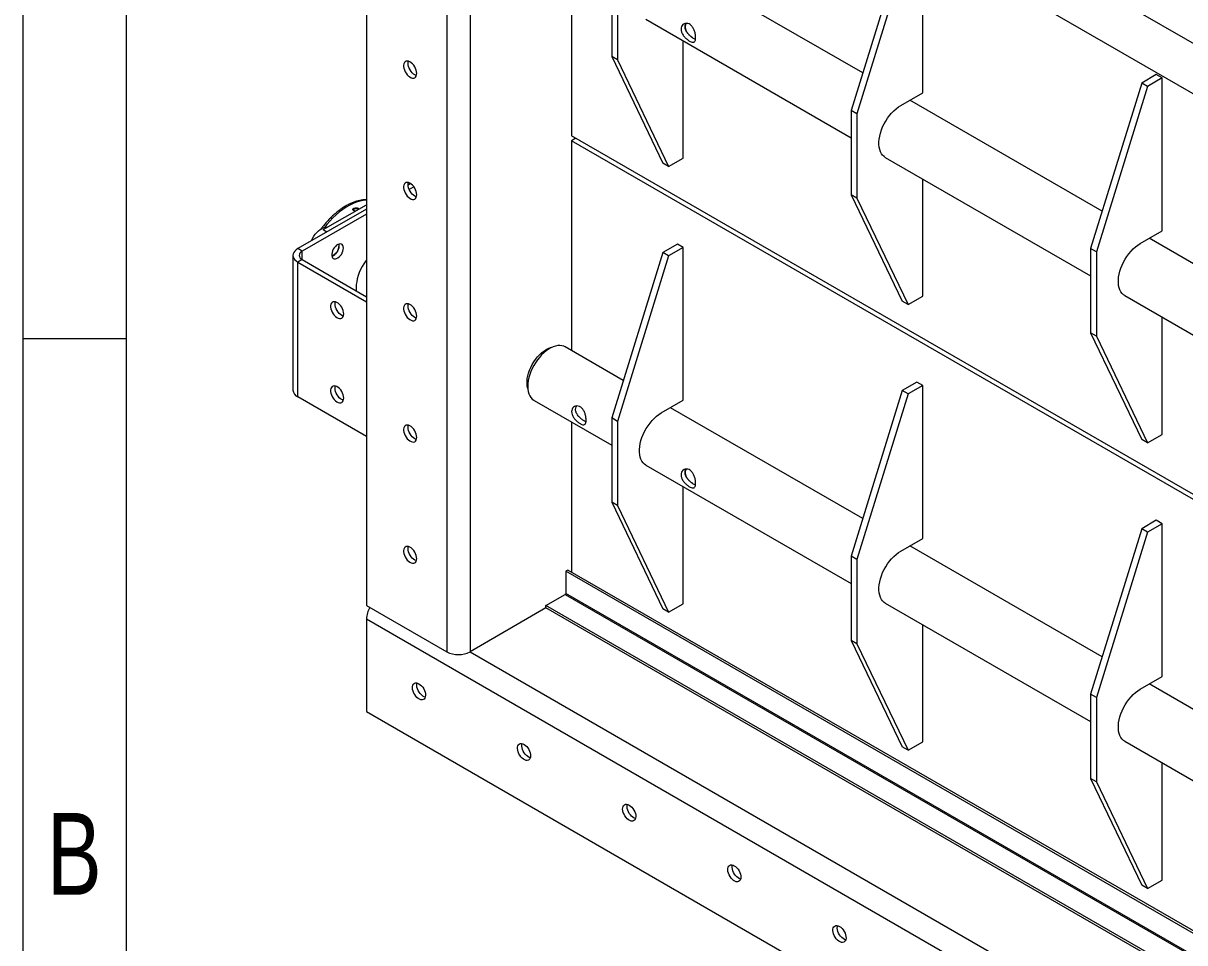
# Model space of a CAD drawing. Header units: millimetres. Extents: x -3124 to 13554, y -5049 to 691.
# Drawn here: x -3124 to -1999, y -3764 to -2873 of the extents above; entities that cross this region are included whole.
import ezdxf

# ---------------------------------------------------------------- set-up
doc = ezdxf.new("R2010")
doc.units = ezdxf.units.MM
doc.styles.add('SLDTEXTSTYLE0', font='TXT', dxfattribs={"width": 0.75})

msp = doc.modelspace()

# ---------------------------------------------------------------- linework, layer by layer
at = {"linetype": 'Continuous', "lineweight": 20}
for p, q in [((-3124.3055, -5049.049), (-3124.3055, 690.95077)), ((-3024.30551, -4949.049), (-3024.30551, 590.95078)), ((-2791.90472, -2114.68276), (-2791.90472, -3437.47885)), ((-2714.12298, -2159.58521), (-2714.12298, -3482.3813)), ((-2691.49554, -2164.99531), (-2691.49554, -3482.38128)), ((-1550.66888, -3147.12566), (-2600.96778, -2540.80102)), ((-2622.01604, -2577.26172), (-1550.66892, -3195.73724)), ((-2272.88836, -2797.27939), (-2322.38582, -2957.72509)), ((-2267.23153, -2800.54501), (-2316.729, -2960.9907)), ((-2253.08939, -2940.58314), (-2253.08939, -2792.38092)), ((-2554.31685, -2823.83416), (-2554.31685, -2905.48821)), ((-2311.1787, -2921.39723), (-2497.44781, -2813.86637)), ((-2593.20772, -2827.86553), (-2593.20772, -2982.25862)), ((-2548.66, -2827.09979), (-2548.66, -2908.75383)), ((-2521.23235, -2869.41602), (-2322.38582, -2984.20768)), ((-2485.02039, -3003.88679), (-2485.02039, -2890.32075)), ((-2548.66, -2908.75383), (-2554.31685, -2905.48821)), ((-2554.31685, -2905.48821), (-2504.81938, -3008.78524)), ((-2548.66, -2908.75383), (-2499.16253, -3012.05087)), ((-2026.81519, -2923.00624), (-2040.95734, -2931.17032)), ((-2021.15837, -2926.27185), (-2026.81519, -2923.00624)), ((-2040.95734, -2931.17032), (-2090.4548, -3091.61602)), ((-2035.30051, -2934.43594), (-2084.79798, -3094.88163)), ((-2035.30051, -2934.43594), (-2040.95734, -2931.17032)), ((-2021.15837, -2926.27185), (-2035.30051, -2934.43594)), ((-2021.15837, -3074.47407), (-2021.15837, -2926.27185)), ((-2274.30259, -2952.82926), (-2253.08939, -2940.58314)), ((-2316.729, -2960.9907), (-2322.38582, -2957.72509)), ((-2322.38582, -2957.72509), (-2322.38582, -3039.37914)), ((-2079.24768, -3055.28816), (-2265.51681, -2947.75728)), ((-2316.729, -2960.9907), (-2316.729, -3042.64475)), ((-1550.6689, -3584.10347), (-2593.20772, -2982.25862)), ((-2588.9644, -2984.70823), (-2593.20772, -2987.15785)), ((-1550.6689, -3589.0027), (-2593.20772, -2987.15785)), ((-2593.20772, -2987.15785), (-2593.20772, -3190.53545)), ((-2590.50839, -2983.81691), (-2589.98176, -2985.29557)), ((-2499.16253, -3012.05087), (-2485.02039, -3003.88679)), ((-2289.30135, -3003.30694), (-2090.4548, -3118.09861)), ((-2499.16253, -3012.05087), (-2504.81938, -3008.78524)), ((-2253.08939, -3137.7777), (-2253.08939, -3024.21166)), ((-2749.1155, -3028.60932), (-2751.58933, -3030.03743)), ((-2745.93821, -3031.67355), (-2750.52469, -3034.32127)), ((-2316.729, -3042.64475), (-2322.38582, -3039.37914)), ((-2322.38582, -3039.37914), (-2272.88836, -3142.67617)), ((-2316.729, -3042.64475), (-2267.23153, -3145.94179)), ((-2791.90471, -3053.311), (-2858.37273, -3091.68217)), ((-2791.9047, -3058.20944), (-2854.13009, -3094.1314)), ((-2833.69471, -3073.27328), (-2791.90472, -3049.14843)), ((-2835.66754, -3072.27766), (-2836.17979, -3072.78027)), ((-2833.69471, -3073.27328), (-2830.08944, -3075.35456)), ((-2042.37157, -3086.72019), (-2021.15837, -3074.47407)), ((-1847.31666, -3189.17909), (-2033.58579, -3081.64821)), ((-2854.13009, -3094.1314), (-2858.37273, -3091.68217)), ((-2490.67724, -3087.17449), (-2504.81938, -3095.33857)), ((-2485.02039, -3090.44011), (-2499.16253, -3098.6042)), ((-2485.02039, -3090.44011), (-2490.67724, -3087.17449)), ((-2485.02039, -3238.64228), (-2485.02039, -3090.44011)), ((-2084.79798, -3094.88163), (-2090.4548, -3091.61602)), ((-2090.4548, -3091.61602), (-2090.4548, -3173.27007)), ((-2863.05905, -3098.21345), (-2863.05905, -3228.85997)), ((-2854.13013, -3102.2955), (-2858.37276, -3104.74471)), ((-2858.37276, -3104.74471), (-2791.90472, -3143.11589)), ((-2858.37276, -3235.39124), (-2858.37276, -3104.74471)), ((-2854.13013, -3102.2955), (-2791.90474, -3138.21745)), ((-2854.13009, -3102.29548), (-2854.13009, -3094.1314)), ((-2504.81938, -3095.33857), (-2554.31685, -3255.78422)), ((-2499.16253, -3098.6042), (-2548.66, -3259.04985)), ((-2499.16253, -3098.6042), (-2504.81938, -3095.33857)), ((-2084.79798, -3094.88163), (-2084.79798, -3176.53568)), ((-2267.23153, -3145.94179), (-2253.08939, -3137.7777)), ((-2057.37033, -3137.19787), (-1858.52378, -3251.98954)), ((-2791.90472, -3143.11589), (-2791.90472, -3273.76242)), ((-2267.23153, -3145.94179), (-2272.88836, -3142.67617)), ((-2021.15837, -3271.66863), (-2021.15837, -3158.10259)), ((-3024.30551, -3179.04907), (-3124.3055, -3179.04907)), ((-2084.79798, -3176.53568), (-2090.4548, -3173.27007)), ((-2090.4548, -3173.27007), (-2040.95734, -3276.5671)), ((-2084.79798, -3176.53568), (-2035.30051, -3279.83272)), ((-2543.10974, -3219.45641), (-2599.42215, -3186.94794)), ((-2258.74621, -3221.06542), (-2272.88836, -3229.2295)), ((-2253.08939, -3224.33103), (-2267.23153, -3232.49512)), ((-2253.08939, -3224.33103), (-2258.74621, -3221.06542)), ((-2253.08939, -3372.5332), (-2253.08939, -3224.33103)), ((-2791.90472, -3273.76242), (-2858.37276, -3235.39124)), ((-2629.41968, -3238.91086), (-2554.31682, -3282.26682)), ((-2506.23359, -3250.8884), (-2485.02039, -3238.64228)), ((-2272.88836, -3229.2295), (-2322.38582, -3389.67515)), ((-2267.23153, -3232.49512), (-2316.729, -3392.94076)), ((-2267.23153, -3232.49512), (-2272.88836, -3229.2295)), ((-2311.1787, -3353.34734), (-2497.44781, -3245.81647)), ((-2593.20772, -3259.81561), (-2593.20772, -3405.22675)), ((-2548.66, -3259.04985), (-2554.31685, -3255.78422)), ((-2554.31685, -3255.78422), (-2554.31685, -3337.43827)), ((-2548.66, -3259.04985), (-2548.66, -3340.70389)), ((-2035.30051, -3279.83272), (-2021.15837, -3271.66863)), ((-2035.30051, -3279.83272), (-2040.95734, -3276.5671)), ((-2521.23235, -3301.36608), (-2322.38582, -3416.15774)), ((-2485.02039, -3435.83687), (-2485.02039, -3322.27083)), ((-2548.66, -3340.70389), (-2554.31685, -3337.43827)), ((-2554.31685, -3337.43827), (-2504.81938, -3440.73533)), ((-2548.66, -3340.70389), (-2499.16253, -3444.00096)), ((-2040.95734, -3363.12043), (-2090.4548, -3523.56608)), ((-2026.81519, -3354.95634), (-2040.95734, -3363.12043)), ((-2035.30051, -3366.38604), (-2040.95734, -3363.12043)), ((-2021.15837, -3358.22196), (-2035.30051, -3366.38604)), ((-2021.15837, -3358.22196), (-2026.81519, -3354.95634)), ((-2021.15837, -3506.42413), (-2021.15837, -3358.22196)), ((-2274.30259, -3384.77932), (-2253.08939, -3372.5332)), ((-2035.30051, -3366.38604), (-2084.79798, -3526.83169)), ((-2079.24768, -3487.23827), (-2265.51681, -3379.70739)), ((-2316.729, -3392.94076), (-2322.38582, -3389.67515)), ((-2322.38582, -3389.67515), (-2322.38582, -3471.3292)), ((-2316.729, -3392.94076), (-2316.729, -3474.59481)), ((-2596.74325, -3403.18573), (-2598.86457, -3404.41034)), ((-2598.86457, -3404.41034), (-2598.86457, -3425.85548)), ((-1550.66888, -4009.52083), (-2598.86457, -3404.41034)), ((-1550.6689, -4007.0716), (-2596.74325, -3403.18573)), ((-2617.95646, -3437.47845), (-2599.38542, -3426.75762)), ((-2599.38542, -3426.75762), (-1550.66888, -4032.16878)), ((-1550.66888, -4030.96596), (-2598.86457, -3425.85548)), ((-2791.90472, -3437.47885), (-2714.12298, -3482.3813)), ((-2617.95646, -3439.92808), (-2691.49554, -3482.38128)), ((-2617.95646, -3439.92808), (-2617.95646, -3437.47845)), ((-1550.66892, -4053.61043), (-2617.95646, -3437.47845)), ((-1550.66892, -4056.06005), (-2617.95646, -3439.92808)), ((-2499.16253, -3444.00096), (-2504.81938, -3440.73533)), ((-2499.16253, -3444.00096), (-2485.02039, -3435.83687)), ((-2289.30135, -3435.257), (-2090.4548, -3550.04867)), ((-2791.90472, -3450.54351), (-1468.20086, -4214.70148)), ((-2791.90472, -3450.54351), (-2791.90472, -3540.36299)), ((-2253.08939, -3569.72779), (-2253.08939, -3456.16175)), ((-2316.729, -3474.59481), (-2322.38582, -3471.3292)), ((-2322.38582, -3471.3292), (-2272.88836, -3574.62626)), ((-2316.729, -3474.59481), (-2267.23153, -3577.89187)), ((-2691.49554, -3482.38128), (-1550.66892, -4140.96647)), ((-2042.37157, -3518.67025), (-2021.15837, -3506.42413)), ((-1847.31666, -3621.1292), (-2033.58579, -3513.59832)), ((-2084.79798, -3526.83169), (-2090.4548, -3523.56608)), ((-2090.4548, -3523.56608), (-2090.4548, -3605.22012)), ((-2084.79798, -3526.83169), (-2084.79798, -3608.48574)), ((-2791.90472, -3540.36299), (-1468.20086, -4304.52096)), ((-2267.23153, -3577.89187), (-2272.88836, -3574.62626)), ((-2267.23153, -3577.89187), (-2253.08939, -3569.72779)), ((-2057.37033, -3569.14793), (-1858.52378, -3683.93959)), ((-2021.15837, -3703.61872), (-2021.15837, -3590.05268)), ((-2084.79798, -3608.48574), (-2090.4548, -3605.22012)), ((-2090.4548, -3605.22012), (-2040.95734, -3708.51719)), ((-2084.79798, -3608.48574), (-2035.30051, -3711.7828)), ((-2035.30051, -3711.7828), (-2040.95734, -3708.51719)), ((-2035.30051, -3711.7828), (-2021.15837, -3703.61872))]:
    msp.add_line(p, q, dxfattribs=at)
at = {"linetype": 'Continuous', "lineweight": 20, "flags": 128}
for points in [[(-2743.11436, -2921.82879), (-2743.24463, -2920.27427), (-2743.63011, -2918.63297), (-2744.25501, -2916.97211), (-2745.09376, -2915.3597), (-2746.11201, -2913.86171), (-2747.26808, -2912.53947), (-2748.51464, -2911.44714), (-2749.80065, -2910.62945), (-2751.07346, -2910.11981), (-2752.28097, -2909.93917), (-2753.37374, -2910.09488), (-2754.30702, -2910.58055), (-2755.04263, -2911.37633), (-2755.55042, -2912.44959), (-2755.80963, -2913.75649), (-2755.80963, -2915.24344), (-2755.55042, -2916.84957), (-2755.04263, -2918.50916), (-2754.30702, -2920.15425), (-2753.37374, -2921.71747), (-2752.28097, -2923.13486), (-2751.07346, -2924.34833), (-2749.80065, -2925.3083), (-2748.51464, -2925.97536), (-2747.26808, -2926.32227), (-2746.11201, -2926.33485), (-2745.09376, -2926.01251), (-2744.25501, -2925.36845), (-2743.63011, -2924.42908), (-2743.24463, -2923.2329), (-2743.11436, -2921.82879)], [(-2751.59965, -2912.0319), (-2751.46938, -2910.62779), (-2751.32541, -2910.0561)], [(-2743.38861, -2923.80455), (-2743.64054, -2923.74083), (-2744.91336, -2923.23124), (-2746.19937, -2922.4135), (-2747.44593, -2921.32117), (-2748.602, -2919.99898), (-2749.62025, -2918.50099), (-2750.459, -2916.88853), (-2751.0839, -2915.22767), (-2751.46938, -2913.58642), (-2751.59965, -2912.0319)], [(-2289.30135, -3003.30694), (-2290.4705, -3002.5175), (-2291.86051, -3001.2084), (-2293.04471, -2999.6193), (-2294.00915, -2997.76882), (-2294.74259, -2995.67868), (-2295.23634, -2993.37332), (-2295.48467, -2990.87981), (-2295.48467, -2988.22741), (-2295.23634, -2985.44723), (-2294.74259, -2982.57181), (-2294.00915, -2979.63486), (-2293.04471, -2976.6708), (-2291.86051, -2973.7145), (-2290.4705, -2970.80048), (-2288.89088, -2967.96293), (-2287.14027, -2965.23526), (-2285.23915, -2962.64925), (-2283.20978, -2960.23528), (-2281.07601, -2958.02172), (-2278.8628, -2956.03446), (-2276.59614, -2954.29687), (-2274.30259, -2952.82926)], [(-2743.11436, -3039.41066), (-2743.24463, -3037.85614), (-2743.63011, -3036.21484), (-2744.25501, -3034.55398), (-2745.09376, -3032.94157), (-2746.11201, -3031.44357), (-2747.26808, -3030.12134), (-2748.51464, -3029.029), (-2749.80065, -3028.21131), (-2751.07346, -3027.70168), (-2752.28097, -3027.52103), (-2753.37374, -3027.67674), (-2754.30702, -3028.16241), (-2755.04263, -3028.9582), (-2755.55042, -3030.03146), (-2755.80963, -3031.33835), (-2755.80963, -3032.82531), (-2755.55042, -3034.43143), (-2755.04263, -3036.09103), (-2754.30702, -3037.73612), (-2753.37374, -3039.29934), (-2752.28097, -3040.71673), (-2751.07346, -3041.93024), (-2749.80065, -3042.89017), (-2748.51464, -3043.55723), (-2747.26808, -3043.90419), (-2746.11201, -3043.91672), (-2745.09376, -3043.59438), (-2744.25501, -3042.95032), (-2743.63011, -3042.01095), (-2743.24463, -3040.81477), (-2743.11436, -3039.41066)], [(-2751.59965, -3029.61377), (-2751.46938, -3028.20966), (-2751.32541, -3027.63797)], [(-2743.38861, -3041.38641), (-2743.64054, -3041.32274), (-2744.91336, -3040.81311), (-2746.19937, -3039.99537), (-2747.44593, -3038.90308), (-2748.602, -3037.58085), (-2749.62025, -3036.08285), (-2750.459, -3034.4704), (-2751.0839, -3032.80953), (-2751.46938, -3031.16828), (-2751.59965, -3029.61377)], [(-2791.90471, -3044.56185), (-2792.06559, -3044.57101), (-2795.12954, -3044.91377), (-2798.27902, -3045.58099), (-2801.49554, -3046.56866), (-2804.76026, -3047.87101), (-2808.05399, -3049.48042), (-2811.35742, -3051.38745), (-2814.6512, -3053.58092), (-2817.91589, -3056.04792), (-2821.13245, -3058.774), (-2824.28192, -3061.74308), (-2827.34587, -3064.93789), (-2830.30626, -3068.33952), (-2832.47708, -3071.05201)], [(-2800.22111, -3053.14923), (-2801.01309, -3052.94514), (-2801.94918, -3052.9249), (-2802.88688, -3053.09162), (-2803.68343, -3053.41991), (-2804.21754, -3053.85979), (-2804.40794, -3054.34432), (-2804.2256, -3054.79969), (-2804.08263, -3054.93472)], [(-2799.62058, -3053.60271), (-2799.6938, -3053.50618), (-2800.22111, -3053.14923)], [(-2844.97579, -3083.94829), (-2844.97136, -3083.93765), (-2843.96726, -3081.78689), (-2842.77155, -3079.71587), (-2841.41105, -3077.77096), (-2839.91606, -3075.99551), (-2838.32, -3074.42921), (-2836.65853, -3073.10703), (-2834.96874, -3072.05853), (-2833.28843, -3071.30713), (-2831.65511, -3070.86962), (-2830.10524, -3070.75576), (-2829.43237, -3070.8127)], [(-2858.37273, -3091.68217), (-2860.00332, -3092.78431), (-2861.31513, -3094.0201), (-2862.27597, -3095.35919), (-2862.86206, -3096.76853), (-2863.05905, -3098.21345), (-2862.86205, -3099.65836), (-2862.27594, -3101.06771), (-2861.31516, -3102.40678), (-2860.00332, -3103.64259), (-2858.37276, -3104.74471)], [(-2814.17859, -3091.07314), (-2814.31085, -3089.74523), (-2814.70142, -3088.63209), (-2815.33207, -3087.78584), (-2816.17328, -3087.24594), (-2817.18573, -3087.03774), (-2818.32205, -3087.17086), (-2819.52918, -3087.63922), (-2820.75059, -3088.42079), (-2821.92927, -3089.47914), (-2823.01, -3090.76465), (-2823.94229, -3092.2173), (-2824.68256, -3093.76916), (-2825.19616, -3095.34766), (-2825.45911, -3096.87896), (-2825.45911, -3098.29149), (-2825.19616, -3099.51923), (-2824.68256, -3100.5047), (-2823.94229, -3101.20186), (-2823.01, -3101.57812), (-2821.92927, -3101.61589), (-2820.75059, -3101.31337), (-2819.52918, -3100.68472), (-2818.32205, -3099.75931), (-2817.18573, -3098.58052), (-2816.17328, -3097.20336), (-2815.33207, -3095.69222), (-2814.70142, -3094.11779), (-2814.31085, -3092.55376), (-2814.17859, -3091.07314)], [(-2818.56575, -3087.24016), (-2818.45436, -3087.93675), (-2818.45436, -3089.34929), (-2818.71736, -3090.88065), (-2819.23096, -3092.45911), (-2819.97122, -3094.01097), (-2820.90351, -3095.46362), (-2821.98424, -3096.74917), (-2823.16288, -3097.80751), (-2824.38434, -3098.5891), (-2825.34773, -3098.98815)], [(-2818.42123, -3088.62392), (-2818.55349, -3087.29601), (-2818.56575, -3087.24016)], [(-2057.37033, -3137.19787), (-2058.53948, -3136.40843), (-2059.92949, -3135.09933), (-2061.11369, -3133.51023), (-2062.07813, -3131.65975), (-2062.81157, -3129.56961), (-2063.30532, -3127.26425), (-2063.55365, -3124.77074), (-2063.55365, -3122.11834), (-2063.30532, -3119.33816), (-2062.81157, -3116.46273), (-2062.07813, -3113.52579), (-2061.11369, -3110.56173), (-2059.92949, -3107.60543), (-2058.53948, -3104.69141), (-2056.95986, -3101.85385), (-2055.20925, -3099.12618), (-2053.30813, -3096.54018), (-2051.27876, -3094.12621), (-2049.14499, -3091.91265), (-2046.93178, -3089.92538), (-2044.66512, -3088.1878), (-2042.37157, -3086.72019)], [(-2854.13009, -3094.1314), (-2855.37373, -3095.00621), (-2856.29784, -3096.00426), (-2856.86691, -3097.08722), (-2857.05903, -3098.21344), (-2856.8669, -3099.33968), (-2856.29785, -3100.42264), (-2855.37374, -3101.42069), (-2854.13013, -3102.2955)], [(-2791.9047, -3102.81123), (-2792.4956, -3103.59858), (-2794.32414, -3106.25932), (-2795.99168, -3109.04604), (-2797.47871, -3111.92604), (-2798.76768, -3114.86549), (-2799.84361, -3117.83005), (-2800.69375, -3120.78483), (-2801.30825, -3123.69531), (-2801.67986, -3126.52729), (-2801.80419, -3129.24757), (-2801.67986, -3131.8243), (-2801.58566, -3132.62877)], [(-2813.82503, -3154.95782), (-2813.9553, -3153.4033), (-2814.34078, -3151.762), (-2814.96569, -3150.10114), (-2815.80443, -3148.48873), (-2816.82269, -3146.99073), (-2817.97876, -3145.6685), (-2819.22531, -3144.57617), (-2820.51132, -3143.75843), (-2821.78414, -3143.24884), (-2822.99164, -3143.0682), (-2824.08441, -3143.22386), (-2825.0177, -3143.70958), (-2825.7533, -3144.50531), (-2826.2611, -3145.57862), (-2826.5203, -3146.88552), (-2826.5203, -3148.37247), (-2826.2611, -3149.97859), (-2825.7533, -3151.63819), (-2825.0177, -3153.28328), (-2824.08441, -3154.8465), (-2822.99164, -3156.26387), (-2821.78414, -3157.47738), (-2820.51132, -3158.43733), (-2819.22531, -3159.10441), (-2817.97876, -3159.45132), (-2816.82269, -3159.46386), (-2815.80443, -3159.14154), (-2814.96569, -3158.49748), (-2814.34078, -3157.55811), (-2813.9553, -3156.36193), (-2813.82503, -3154.95782)], [(-2822.31033, -3145.16093), (-2822.18006, -3143.75682), (-2822.03608, -3143.18513)], [(-2814.09929, -3156.93358), (-2814.35122, -3156.86988), (-2815.62403, -3156.36027), (-2816.91005, -3155.54255), (-2818.1566, -3154.45022), (-2819.31267, -3153.12799), (-2820.33092, -3151.63002), (-2821.16967, -3150.01756), (-2821.79458, -3148.3567), (-2822.18006, -3146.71544), (-2822.31033, -3145.16093)], [(-2743.11436, -3156.99252), (-2743.24463, -3155.43801), (-2743.63011, -3153.7967), (-2744.25501, -3152.13585), (-2745.09376, -3150.52344), (-2746.11201, -3149.02544), (-2747.26808, -3147.7032), (-2748.51464, -3146.61087), (-2749.80065, -3145.79318), (-2751.07346, -3145.28355), (-2752.28097, -3145.1029), (-2753.37374, -3145.25861), (-2754.30702, -3145.74428), (-2755.04263, -3146.54007), (-2755.55042, -3147.61337), (-2755.80963, -3148.92022), (-2755.80963, -3150.40718), (-2755.55042, -3152.0133), (-2755.04263, -3153.67289), (-2754.30702, -3155.31799), (-2753.37374, -3156.88121), (-2752.28097, -3158.2986), (-2751.07346, -3159.51211), (-2749.80065, -3160.47204), (-2748.51464, -3161.13914), (-2747.26808, -3161.48605), (-2746.11201, -3161.49859), (-2745.09376, -3161.17624), (-2744.25501, -3160.53218), (-2743.63011, -3159.59287), (-2743.24463, -3158.39663), (-2743.11436, -3156.99252)], [(-2751.59965, -3147.19563), (-2751.46938, -3145.79152), (-2751.32541, -3145.21989)], [(-2743.38861, -3158.96828), (-2743.64054, -3158.90461), (-2744.91336, -3158.39498), (-2746.19937, -3157.57729), (-2747.44593, -3156.48495), (-2748.602, -3155.16272), (-2749.62025, -3153.66472), (-2750.459, -3152.05226), (-2751.0839, -3150.39145), (-2751.46938, -3148.75015), (-2751.59965, -3147.19563)], [(-2635.56052, -3227.17203), (-2635.56886, -3227.14466), (-2636.06194, -3225.02702), (-2636.31014, -3222.71816), (-2636.31014, -3220.24932), (-2636.06194, -3217.65391), (-2635.56886, -3214.96696), (-2634.83766, -3212.22491), (-2633.87814, -3209.46475), (-2632.7033, -3206.72386), (-2631.32906, -3204.03927), (-2629.77397, -3201.44732), (-2628.05906, -3198.98305), (-2626.20754, -3196.67976), (-2624.24443, -3194.56863), (-2622.19626, -3192.67818), (-2620.09081, -3191.03403), (-2617.95646, -3189.65834)], [(-2599.42215, -3186.94794), (-2600.68778, -3186.33133), (-2602.51634, -3185.78178), (-2604.48447, -3185.55052), (-2606.56912, -3185.64022), (-2608.74579, -3186.04989), (-2610.98899, -3186.77468), (-2613.27247, -3187.80611), (-2615.56938, -3189.13209), (-2617.85282, -3190.73708), (-2620.09604, -3192.60225), (-2622.27276, -3194.70574), (-2624.35738, -3197.0229), (-2626.32551, -3199.52653), (-2628.15405, -3202.18727), (-2629.82159, -3204.97398), (-2631.30862, -3207.85399), (-2632.5976, -3210.79344), (-2633.67352, -3213.758), (-2634.52366, -3216.71278), (-2635.13817, -3219.62326), (-2635.50977, -3222.45524), (-2635.63411, -3225.17552)], [(-2813.82503, -3236.61187), (-2813.9553, -3235.05735), (-2814.34078, -3233.41607), (-2814.96569, -3231.75521), (-2815.80443, -3230.14278), (-2816.82269, -3228.64478), (-2817.97876, -3227.32257), (-2819.22531, -3226.23024), (-2820.51132, -3225.41253), (-2821.78414, -3224.90292), (-2822.99164, -3224.72227), (-2824.08441, -3224.87795), (-2825.0177, -3225.36365), (-2825.7533, -3226.15941), (-2826.2611, -3227.23271), (-2826.5203, -3228.53959), (-2826.5203, -3230.02652), (-2826.2611, -3231.63267), (-2825.7533, -3233.29226), (-2825.0177, -3234.93733), (-2824.08441, -3236.50058), (-2822.99164, -3237.91794), (-2821.78414, -3239.13146), (-2820.51132, -3240.09141), (-2819.22531, -3240.75849), (-2817.97876, -3241.1054), (-2816.82269, -3241.11793), (-2815.80443, -3240.79561), (-2814.96569, -3240.15157), (-2814.34078, -3239.21221), (-2813.9553, -3238.016), (-2813.82503, -3236.61187)], [(-2822.31033, -3226.81498), (-2822.18006, -3225.41087), (-2822.03608, -3224.83923)], [(-2814.09929, -3238.58765), (-2814.35122, -3238.52395), (-2815.62403, -3238.01434), (-2816.91005, -3237.19663), (-2818.1566, -3236.10429), (-2819.31267, -3234.78206), (-2820.33092, -3233.28409), (-2821.16967, -3231.67165), (-2821.79458, -3230.01079), (-2822.18006, -3228.36952), (-2822.31033, -3226.81498)], [(-2635.63411, -3225.17552), (-2635.50977, -3227.75225), (-2635.13817, -3230.15517), (-2634.52366, -3232.35614), (-2633.67352, -3234.32939), (-2632.5976, -3236.05169), (-2631.30862, -3237.50294), (-2629.82159, -3238.66607), (-2629.41968, -3238.91086)], [(-2521.23235, -3301.36608), (-2522.4015, -3300.57667), (-2523.79151, -3299.26755), (-2524.97571, -3297.67845), (-2525.94015, -3295.82796), (-2526.67359, -3293.73782), (-2527.16734, -3291.43247), (-2527.41567, -3288.93898), (-2527.41567, -3286.28658), (-2527.16734, -3283.50638), (-2526.67359, -3280.63095), (-2525.94015, -3277.694), (-2524.97571, -3274.72996), (-2523.79151, -3271.77362), (-2522.4015, -3268.85963), (-2520.82188, -3266.02212), (-2519.07127, -3263.29437), (-2517.17015, -3260.70839), (-2515.14078, -3258.29447), (-2513.00701, -3256.08091), (-2510.7938, -3254.09365), (-2508.52714, -3252.35604), (-2506.23359, -3250.8884)], [(-2743.11436, -3274.57439), (-2743.24463, -3273.01987), (-2743.63011, -3271.37857), (-2744.25501, -3269.71774), (-2745.09376, -3268.1053), (-2746.11201, -3266.60731), (-2747.26808, -3265.28507), (-2748.51464, -3264.19274), (-2749.80065, -3263.37505), (-2751.07346, -3262.86541), (-2752.28097, -3262.68477), (-2753.37374, -3262.84048), (-2754.30702, -3263.32615), (-2755.04263, -3264.12193), (-2755.55042, -3265.19521), (-2755.80963, -3266.50209), (-2755.80963, -3267.98904), (-2755.55042, -3269.59519), (-2755.04263, -3271.25476), (-2754.30702, -3272.89985), (-2753.37374, -3274.46307), (-2752.28097, -3275.88047), (-2751.07346, -3277.09395), (-2749.80065, -3278.0539), (-2748.51464, -3278.72099), (-2747.26808, -3279.06792), (-2746.11201, -3279.08046), (-2745.09376, -3278.75811), (-2744.25501, -3278.11407), (-2743.63011, -3277.17471), (-2743.24463, -3275.9785), (-2743.11436, -3274.57439)], [(-2751.59965, -3264.7775), (-2751.46938, -3263.37339), (-2751.32541, -3262.80173)], [(-2743.38861, -3276.55015), (-2743.64054, -3276.48645), (-2744.91336, -3275.97684), (-2746.19937, -3275.15913), (-2747.44593, -3274.06682), (-2748.602, -3272.74458), (-2749.62025, -3271.24659), (-2750.459, -3269.63415), (-2751.0839, -3267.97329), (-2751.46938, -3266.33202), (-2751.59965, -3264.7775)], [(-2743.11436, -3392.15626), (-2743.24463, -3390.60174), (-2743.63011, -3388.96046), (-2744.25501, -3387.2996), (-2745.09376, -3385.68717), (-2746.11201, -3384.18918), (-2747.26808, -3382.86694), (-2748.51464, -3381.77463), (-2749.80065, -3380.95692), (-2751.07346, -3380.44731), (-2752.28097, -3380.26664), (-2753.37374, -3380.42234), (-2754.30702, -3380.90802), (-2755.04263, -3381.7038), (-2755.55042, -3382.77711), (-2755.80963, -3384.08396), (-2755.80963, -3385.57091), (-2755.55042, -3387.17706), (-2755.04263, -3388.83663), (-2754.30702, -3390.48172), (-2753.37374, -3392.04494), (-2752.28097, -3393.46233), (-2751.07346, -3394.67585), (-2749.80065, -3395.63577), (-2748.51464, -3396.30288), (-2747.26808, -3396.64979), (-2746.11201, -3396.66232), (-2745.09376, -3396.33998), (-2744.25501, -3395.69594), (-2743.63011, -3394.7566), (-2743.24463, -3393.56037), (-2743.11436, -3392.15626)], [(-2751.59965, -3382.35937), (-2751.46938, -3380.95526), (-2751.32541, -3380.38362)], [(-2743.38861, -3394.13204), (-2743.64054, -3394.06834), (-2744.91336, -3393.55871), (-2746.19937, -3392.74102), (-2747.44593, -3391.64869), (-2748.602, -3390.32645), (-2749.62025, -3388.82846), (-2750.459, -3387.21602), (-2751.0839, -3385.55518), (-2751.46938, -3383.91388), (-2751.59965, -3382.35937)], [(-2289.30135, -3435.257), (-2290.4705, -3434.46759), (-2291.86051, -3433.15846), (-2293.04471, -3431.56936), (-2294.00915, -3429.71888), (-2294.74259, -3427.62874), (-2295.23634, -3425.32338), (-2295.48467, -3422.82989), (-2295.48467, -3420.1775), (-2295.23634, -3417.39729), (-2294.74259, -3414.52186), (-2294.00915, -3411.58492), (-2293.04471, -3408.62088), (-2291.86051, -3405.66453), (-2290.4705, -3402.75054), (-2288.89088, -3399.91303), (-2287.14027, -3397.18529), (-2285.23915, -3394.59931), (-2283.20978, -3392.18539), (-2281.07601, -3389.97183), (-2278.8628, -3387.98456), (-2276.59614, -3386.24695), (-2274.30259, -3384.77932)], [(-2740.99304, -3513.41237), (-2739.71198, -3514.30234), (-2738.48337, -3515.45673), (-2737.35751, -3516.8283), (-2736.38048, -3518.36088), (-2735.5923, -3519.99173), (-2735.02522, -3521.65408), (-2734.70246, -3523.27989), (-2734.63725, -3524.80257), (-2734.83223, -3526.1598), (-2735.27944, -3527.29602), (-2735.96057, -3528.1647), (-2736.84773, -3528.73028), (-2737.9046, -3528.96961), (-2739.0879, -3528.87289), (-2740.34921, -3528.44407), (-2741.63687, -3527.70072), (-2742.89817, -3526.67327), (-2744.08148, -3525.40377), (-2745.13834, -3523.94421), (-2746.0255, -3522.35434), (-2746.70663, -3520.69924), (-2747.15384, -3519.04669), (-2747.34883, -3517.46433), (-2747.28361, -3516.01694), (-2746.96085, -3514.76379), (-2746.39378, -3513.75617), (-2745.60559, -3513.03534), (-2744.62857, -3512.63081), (-2743.5027, -3512.55913), (-2742.27409, -3512.82326), (-2740.99304, -3513.41237)], [(-2734.90333, -3526.41084), (-2736.10658, -3525.99485), (-2737.39424, -3525.2515), (-2738.65554, -3524.22405), (-2739.83885, -3522.95455), (-2740.89572, -3521.49499), (-2741.78288, -3519.90512), (-2742.464, -3518.25003), (-2742.91121, -3516.59747), (-2743.1062, -3515.01511), (-2743.04098, -3513.56773), (-2742.84012, -3512.66242)], [(-2057.37033, -3569.14793), (-2058.53948, -3568.35852), (-2059.92949, -3567.04939), (-2061.11369, -3565.46029), (-2062.07813, -3563.60981), (-2062.81157, -3561.51967), (-2063.30532, -3559.21431), (-2063.55365, -3556.72082), (-2063.55365, -3554.06843), (-2063.30532, -3551.28822), (-2062.81157, -3548.41279), (-2062.07813, -3545.47585), (-2061.11369, -3542.51181), (-2059.92949, -3539.55546), (-2058.53948, -3536.64147), (-2056.95986, -3533.80396), (-2055.20925, -3531.07622), (-2053.30813, -3528.49024), (-2051.27876, -3526.07632), (-2049.14499, -3523.86276), (-2046.93178, -3521.87549), (-2044.66512, -3520.13788), (-2042.37157, -3518.67025)], [(-2639.16966, -3572.19375), (-2637.88861, -3573.08372), (-2636.66, -3574.23811), (-2635.53414, -3575.60968), (-2634.55711, -3577.14226), (-2633.76892, -3578.77311), (-2633.20184, -3580.43546), (-2632.87909, -3582.06126), (-2632.81387, -3583.58395), (-2633.00885, -3584.94119), (-2633.45607, -3586.0774), (-2634.1372, -3586.94608), (-2635.02436, -3587.51166), (-2636.08122, -3587.75099), (-2637.26453, -3587.65427), (-2638.52583, -3587.22545), (-2639.81349, -3586.4821), (-2641.0748, -3585.45465), (-2642.25811, -3584.18515), (-2643.31497, -3582.72559), (-2644.20213, -3581.13572), (-2644.88325, -3579.48063), (-2645.33046, -3577.82807), (-2645.52546, -3576.24571), (-2645.46023, -3574.79833), (-2645.13748, -3573.54516), (-2644.5704, -3572.53755), (-2643.78222, -3571.81672), (-2642.80519, -3571.41219), (-2641.67932, -3571.34052), (-2640.45072, -3571.60464), (-2639.16966, -3572.19375)], [(-2633.07996, -3585.19222), (-2634.28321, -3584.77624), (-2635.57087, -3584.03289), (-2636.83217, -3583.00543), (-2638.01548, -3581.73593), (-2639.07234, -3580.27638), (-2639.9595, -3578.6865), (-2640.64063, -3577.03141), (-2641.08784, -3575.37886), (-2641.28283, -3573.79649), (-2641.21761, -3572.34911), (-2641.01676, -3571.4438)], [(-2537.34629, -3630.97513), (-2536.06524, -3631.8651), (-2534.83664, -3633.01949), (-2533.71077, -3634.39106), (-2532.73374, -3635.92364), (-2531.94555, -3637.55449), (-2531.37847, -3639.21685), (-2531.05573, -3640.84264), (-2530.9905, -3642.36533), (-2531.1855, -3643.72256), (-2531.6327, -3644.85878), (-2532.31383, -3645.72746), (-2533.20098, -3646.29305), (-2534.25785, -3646.53237), (-2535.44115, -3646.43566), (-2536.70246, -3646.00684), (-2537.99013, -3645.26348), (-2539.25143, -3644.23603), (-2540.43473, -3642.96654), (-2541.4916, -3641.50697), (-2542.37875, -3639.9171), (-2543.05989, -3638.26201), (-2543.50711, -3636.60945), (-2543.70208, -3635.02709), (-2543.63686, -3633.57971), (-2543.31412, -3632.32654), (-2542.74703, -3631.31893), (-2541.95884, -3630.5981), (-2540.98182, -3630.19357), (-2539.85597, -3630.12189), (-2538.62734, -3630.38603), (-2537.34629, -3630.97513)], [(-2531.25658, -3643.97361), (-2532.45983, -3643.55762), (-2533.7475, -3642.81427), (-2535.00881, -3641.78681), (-2536.1921, -3640.51732), (-2537.24897, -3639.05776), (-2538.13612, -3637.46789), (-2538.81726, -3635.81279), (-2539.26448, -3634.16023), (-2539.45945, -3632.57788), (-2539.39423, -3631.1305), (-2539.19338, -3630.22519)], [(-2435.52292, -3689.75651), (-2434.24187, -3690.64648), (-2433.01325, -3691.80088), (-2431.88738, -3693.17245), (-2430.91037, -3694.70502), (-2430.12218, -3696.33587), (-2429.5551, -3697.99823), (-2429.23234, -3699.62404), (-2429.16714, -3701.14671), (-2429.36211, -3702.50395), (-2429.80933, -3703.64016), (-2430.49046, -3704.50884), (-2431.37761, -3705.07443), (-2432.43449, -3705.31375), (-2433.6178, -3705.21702), (-2434.87909, -3704.78822), (-2436.16676, -3704.04486), (-2437.42804, -3703.01742), (-2438.61136, -3701.74791), (-2439.66823, -3700.28835), (-2440.55538, -3698.69848), (-2441.23652, -3697.04338), (-2441.68374, -3695.39082), (-2441.87871, -3693.80847), (-2441.81351, -3692.36108), (-2441.49075, -3691.10792), (-2440.92366, -3690.10031), (-2440.13547, -3689.37948), (-2439.15847, -3688.97494), (-2438.0326, -3688.90327), (-2436.80398, -3689.16741), (-2435.52292, -3689.75651)], [(-2429.43321, -3702.75499), (-2430.63646, -3702.339), (-2431.92413, -3701.59564), (-2433.18542, -3700.5682), (-2434.36873, -3699.2987), (-2435.42561, -3697.83913), (-2436.31276, -3696.24927), (-2436.99389, -3694.59417), (-2437.44111, -3692.94161), (-2437.63608, -3691.35926), (-2437.57088, -3689.91186), (-2437.37001, -3689.00656)], [(-2333.69956, -3748.53789), (-2332.4185, -3749.42786), (-2331.18988, -3750.58226), (-2330.06401, -3751.95383), (-2329.087, -3753.4864), (-2328.29882, -3755.11725), (-2327.73173, -3756.77961), (-2327.40897, -3758.40541), (-2327.34377, -3759.92809), (-2327.53874, -3761.28533), (-2327.98596, -3762.42154), (-2328.6671, -3763.29022), (-2329.55424, -3763.8558), (-2330.61112, -3764.09513), (-2331.79439, -3763.99843), (-2333.05572, -3763.5696), (-2334.34339, -3762.82624), (-2335.60468, -3761.7988), (-2336.78799, -3760.52929), (-2337.84487, -3759.06973), (-2338.73202, -3757.47986), (-2339.41315, -3755.82476), (-2339.86037, -3754.1722), (-2340.05534, -3752.58985), (-2339.99014, -3751.14246), (-2339.66738, -3749.8893), (-2339.10029, -3748.88169), (-2338.31211, -3748.16086), (-2337.33506, -3747.75634), (-2336.20923, -3747.68465), (-2334.98061, -3747.94879), (-2333.69956, -3748.53789)], [(-2327.60984, -3761.53637), (-2328.81309, -3761.12038), (-2330.10076, -3760.37702), (-2331.36205, -3759.34958), (-2332.54536, -3758.08008), (-2333.60224, -3756.62051), (-2334.48939, -3755.03065), (-2335.17052, -3753.37555), (-2335.61774, -3751.72299), (-2335.81271, -3750.14063), (-2335.74751, -3748.69324), (-2335.54664, -3747.78794)]]:
    msp.add_lwpolyline(points, dxfattribs=at)
at = {"linetype": 'Continuous', "lineweight": 20}
for centre, radius, start, end in [((-2802.392, -3055.38063), 3.10924, 96.08396661, 143.91065685), ((-2829.98152, -3088.39472), 11.56256, 293.62558801, 358.86415795), ((-2608.19048, -3206.05295), 19.08292, 103.54119533, 120.78149045), ((-2855.11965, -3228.1102), 7.97472, 185.39479075, 245.92528932), ((-2599.99541, -3425.80401), 1.13201, 302.60575073, 357.39424912), ((-2767.63863, -3451.68662), 24.293, 149.59571821, 177.3029358), ((-2702.80927, -3460.74839), 24.41276, 242.39106445, 297.60899716)]:
    msp.add_arc(centre, radius, start, end, dxfattribs=at)
for points, knots in [([(-2487.14168, -2878.94829), (-2487.04254, -2878.08552), (-2486.84437, -2876.361), (-2485.34194, -2874.43124), (-2483.20218, -2873.30234), (-2480.659, -2873.25659), (-2478.2004, -2874.38514), (-2476.14877, -2876.4793), (-2474.5767, -2879.27788), (-2473.50432, -2882.52567), (-2472.97364, -2885.77823), (-2472.98272, -2888.52129), (-2473.49228, -2890.48117), (-2474.5142, -2891.57543), (-2476.10777, -2891.72658), (-2478.24214, -2890.93209), (-2480.67408, -2889.3738), (-2483.11005, -2887.25643), (-2485.25828, -2884.68011), (-2486.83212, -2881.78031), (-2487.04009, -2879.87772), (-2487.14168, -2878.94829)], [0, 0, 0, 0, 0.0517211402, 0.1033808098, 0.1566628612, 0.2114489678, 0.2643667276, 0.3148864389, 0.3662421496, 0.4202736242, 0.4748117768, 0.5269791491, 0.5776546534, 0.6296815458, 0.684062017, 0.7382987141, 0.7897500413, 0.8402509385, 0.8929665746, 0.9477134069, 1, 1, 1, 1]), ([(-2482.14353, -2873.47972), (-2482.4372, -2873.87122), (-2483.22769, -2874.92502), (-2483.37964, -2877.27849), (-2482.65131, -2880.02277), (-2481.01306, -2882.71002), (-2478.68256, -2885.21675), (-2476.07477, -2887.25057), (-2474.12751, -2888.48026), (-2473.33339, -2888.72688), (-2473.16273, -2888.77988)], [0, 0, 0, 0, 0.086686009, 0.2333331109, 0.3714679431, 0.5117765232, 0.6616429436, 0.8159366247, 0.9604459007, 1, 1, 1, 1]), ([(-2483.25263, -2876.70318), (-2483.19088, -2875.81949), (-2483.1044, -2874.58184), (-2482.3848, -2873.72513), (-2482.179, -2873.48012)], [0, 0, 0, 0, 0.7140108337, 1, 1, 1, 1]), ([(-2473.15738, -2888.7595), (-2473.39143, -2888.68719), (-2474.23812, -2888.42557), (-2476.16687, -2887.17875), (-2478.60317, -2885.26871), (-2480.90979, -2882.85013), (-2482.66235, -2880.05089), (-2483.22974, -2877.90807), (-2483.25006, -2876.83843), (-2483.25263, -2876.70318)], [0, 0, 0, 0, 0.0675568035, 0.2443890947, 0.4137771076, 0.5931726993, 0.7848467447, 0.9727958146, 1, 1, 1, 1]), ([(-2791.90471, -3044.32584), (-2792.52463, -3044.32863), (-2794.14807, -3044.33592), (-2796.84333, -3044.68251), (-2799.97788, -3045.32806), (-2803.16756, -3046.28261), (-2806.39026, -3047.52581), (-2809.62676, -3049.05445), (-2812.85711, -3050.85709), (-2816.06241, -3052.92144), (-2819.22509, -3055.23338), (-2822.32911, -3057.77829), (-2825.35942, -3060.54138), (-2828.30339, -3063.5057), (-2831.14208, -3066.66105), (-2833.65976, -3069.69928), (-2835.16775, -3071.74772), (-2835.81632, -3072.62874)], [0, 0, 0, 0, 0.0416912436, 0.1091821996, 0.1775358585, 0.2466279251, 0.3162821613, 0.3863121553, 0.4565510417, 0.5268694625, 0.5971580446, 0.6673733745, 0.737493762, 0.8075152758, 0.8774428786, 0.947288991, 1, 1, 1, 1]), ([(-2802.3734, -3055.19189), (-2802.59767, -3055.197), (-2803.15655, -3055.20974), (-2803.94015, -3055.02767), (-2804.61231, -3054.68279), (-2804.98104, -3054.20454), (-2805.00198, -3053.80268), (-2804.91891, -3053.58647), (-2804.90457, -3053.54915)], [0, 0, 0, 0, 0.1360514051, 0.3390392734, 0.5451975523, 0.7521661475, 0.9572112226, 1, 1, 1, 1]), ([(-2804.90457, -3053.54915), (-2804.84302, -3053.44369), (-2804.67985, -3053.16411), (-2804.15046, -3052.75661), (-2803.42946, -3052.44287), (-2802.91514, -3052.33101), (-2802.72153, -3052.28891)], [0, 0, 0, 0, 0.1887942035, 0.5005490118, 0.8119836476, 1, 1, 1, 1]), ([(-2802.72153, -3052.28891), (-2802.59116, -3052.26918), (-2802.13813, -3052.20062), (-2801.32887, -3052.1899), (-2800.38985, -3052.33219), (-2799.63817, -3052.62669), (-2799.17742, -3052.96802), (-2799.12552, -3053.21866), (-2799.10734, -3053.30646)], [0, 0, 0, 0, 0.0794298213, 0.2760046047, 0.4770682109, 0.681965098, 0.8885938349, 1, 1, 1, 1]), ([(-2593.2077, -3249.66776), (-2593.10856, -3248.80499), (-2592.91039, -3247.08047), (-2591.40795, -3245.15073), (-2589.26819, -3244.02183), (-2586.72502, -3243.97602), (-2584.26641, -3245.10459), (-2582.2148, -3247.19879), (-2580.64269, -3249.99733), (-2579.57036, -3253.24514), (-2579.03965, -3256.4977), (-2579.04874, -3259.24075), (-2579.55829, -3261.20065), (-2580.58021, -3262.29488), (-2582.17378, -3262.44606), (-2584.30816, -3261.65157), (-2586.7401, -3260.09327), (-2589.17606, -3257.97591), (-2591.3243, -3255.39959), (-2592.89812, -3252.49979), (-2593.1061, -3250.59719), (-2593.2077, -3249.66776)], [0, 0, 0, 0, 0.0517211317, 0.1033809028, 0.1566629454, 0.2114488032, 0.2643670258, 0.3148866171, 0.3662422639, 0.4202738046, 0.4748120247, 0.5269789153, 0.5776548566, 0.6296812275, 0.6840621429, 0.7382988311, 0.7897501498, 0.8402510387, 0.8929666661, 0.9477133767, 1, 1, 1, 1]), ([(-2589.31864, -3247.42266), (-2589.25689, -3246.53896), (-2589.1704, -3245.30132), (-2588.4508, -3244.44461), (-2588.245, -3244.19961)], [0, 0, 0, 0, 0.7140109852, 1, 1, 1, 1]), ([(-2579.22339, -3259.47896), (-2579.45744, -3259.40665), (-2580.30413, -3259.14507), (-2582.23289, -3257.89819), (-2584.66919, -3255.98816), (-2586.97578, -3253.56958), (-2588.72839, -3250.77035), (-2589.29572, -3248.62755), (-2589.31607, -3247.5579), (-2589.31864, -3247.42266)], [0, 0, 0, 0, 0.0675580724, 0.2443913255, 0.4137786446, 0.5931736782, 0.7848468657, 0.9727974221, 1, 1, 1, 1]), ([(-2487.14168, -3310.89837), (-2487.04254, -3310.0356), (-2486.84437, -3308.31108), (-2485.34195, -3306.38132), (-2483.20217, -3305.25243), (-2480.65901, -3305.20664), (-2478.20039, -3306.3352), (-2476.14878, -3308.42939), (-2474.57669, -3311.22794), (-2473.50432, -3314.47575), (-2472.97364, -3317.72831), (-2472.98272, -3320.47136), (-2473.49227, -3322.43126), (-2474.51421, -3323.52547), (-2476.10777, -3323.67667), (-2478.24214, -3322.88217), (-2480.67408, -3321.32388), (-2483.11005, -3319.20652), (-2485.25828, -3316.63019), (-2486.83212, -3313.73039), (-2487.04009, -3311.8278), (-2487.14168, -3310.89837)], [0, 0, 0, 0, 0.0517211257, 0.103380781, 0.1566628174, 0.2114490984, 0.2643668434, 0.3148866573, 0.3662421014, 0.4202739265, 0.4748120638, 0.5269789485, 0.5776548839, 0.6296813906, 0.6840621052, 0.7382987871, 0.7897501, 0.8402509831, 0.8929666045, 0.9477134215, 1, 1, 1, 1]), ([(-2482.14353, -3305.42978), (-2482.4372, -3305.82129), (-2483.22767, -3306.8751), (-2483.37964, -3309.22856), (-2482.65131, -3311.97283), (-2481.01306, -3314.66008), (-2478.68256, -3317.16682), (-2476.07477, -3319.20061), (-2474.1275, -3320.43038), (-2473.33339, -3320.67695), (-2473.16273, -3320.72994)], [0, 0, 0, 0, 0.0866871657, 0.2333329174, 0.3714677108, 0.5117762513, 0.6616426296, 0.8159362671, 0.9604455286, 1, 1, 1, 1]), ([(-2483.25263, -3308.65326), (-2483.19088, -3307.76957), (-2483.1044, -3306.53192), (-2482.3848, -3305.67522), (-2482.179, -3305.43021)], [0, 0, 0, 0, 0.7140108337, 1, 1, 1, 1]), ([(-2473.15738, -3320.70956), (-2473.39143, -3320.63726), (-2474.23812, -3320.37568), (-2476.16687, -3319.1288), (-2478.60317, -3317.21877), (-2480.90978, -3314.80019), (-2482.66236, -3312.00096), (-2483.22973, -3309.85814), (-2483.25006, -3308.7885), (-2483.25263, -3308.65326)], [0, 0, 0, 0, 0.0675573251, 0.2443898457, 0.4137780056, 0.593173753, 0.784846603, 0.9727974292, 1, 1, 1, 1])]:
    msp.add_open_spline(points, degree=3, knots=knots, dxfattribs=at)

# ---------------------------------------------------------------- texts
at = {"linetype": 'Continuous', "lineweight": 20, "insert": (-3074.89347, -3638.54879), "char_height": 79.375, "attachment_point": 2, "style": 'SLDTEXTSTYLE0'}
msp.add_mtext('B', dxfattribs=at)

doc.saveas('drawing.dxf')
